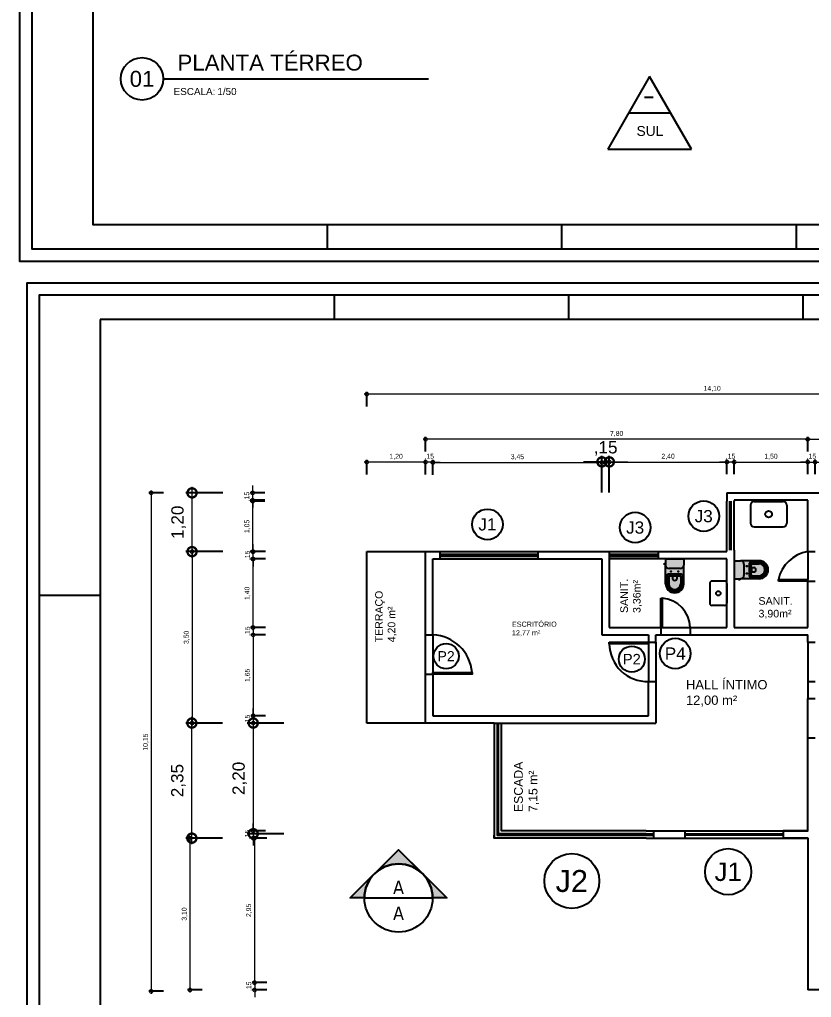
# Model space of a CAD drawing. Header units: metres. Extents: x 0 to 327, y 17 to 88.
# Drawn here: x 126.3 to 142.46, y 29.75 to 49.72 of the extents above; entities that cross this region are included whole.
import ezdxf
from ezdxf.enums import TextEntityAlignment as Align

# ---------------------------------------------------------------- set-up
doc = ezdxf.new("R2010")
doc.units = ezdxf.units.M
doc.header["$LTSCALE"] = 0.5
doc.linetypes.add('DIVIDE', pattern=[31.75, 12.7, -6.35, 0, -6.35, 0, -6.35])
doc.layers.add('0_MRG_AUX', color=7, linetype='Continuous', true_color=0xecbcd1, plot=False)
for name, color, linetype in [('ARQ_ALV CT', 5, 'Continuous'), ('ARQ_MOB 01', 1, 'Continuous'), ('ARQ_PROJ SUP', 1, 'DIVIDE'), ('ARQ_SAN 01', 1, 'Continuous'), ('ARQ_SAN 02', 2, 'Continuous'), ('ARQ_SIMB 01', 1, 'Continuous'), ('ARQ_TXT 01', 1, 'Continuous'), ('ARQ_VISTA 04', 4, 'Continuous'), ('DENTRO ESQUAD', 2, 'Continuous'), ('FORA ESQUAD', 30, 'Continuous'), ('MRG_EXTERNA', 1, 'Continuous'), ('MRG_INTERNA', 2, 'Continuous'), ('PAREDE', 5, 'Continuous'), ('SIMB_02', 2, 'Continuous'), ('SIMB_TXT', 1, 'Continuous')]:
    doc.layers.add(name, color=color, linetype=linetype)
doc.layers.add('ARQ_COTA_AZUL', color=5, linetype='Continuous', lineweight=20, true_color=0x0000ff)
doc.styles.add('Annot_2.0mm', font='arial.ttf', dxfattribs={"height": 2})
doc.styles.add('cota', font='arial.ttf')
doc.styles.add('SIMB', font='arial.ttf')
doc.styles.add('Tahoma', font='tahoma.ttf')
doc.dimstyles.new('Info 01 - annot', dxfattribs={"dimtxt": 2, "dimasz": 3, "dimexe": 1, "dimexo": 1, "dimgap": 1, "dimtad": 1, "dimzin": 4, "dimtxsty": 'cota', "dimblk": 'DOTSMALL', "dimcen": 2, "dimdle": 1, "dimclrd": 256, "dimclre": 256, "dimclrt": 1, "dimazin": 2, "dimtfac": 0.09, "dimtix": 1, "dimtmove": 2, "dimatfit": 2, "dimfxl": 5, "dimfxlon": 1, "dimtolj": 1, "dimtzin": 4, "dimlwd": -1, "dimarcsym": 1})

# ---------------------------------------------------------------- blocks, each defined once
blk = doc.blocks.new('TITULO')
at = {"layer": 'SIMB_02'}
blk.add_line((6, 0), (81, 0), dxfattribs=at)
blk.add_circle((0, 0), 6, dxfattribs=at)
at = {"layer": 'SIMB_TXT', "style": 'SIMB'}
blk.add_text('ESCALA:', height=2, dxfattribs=at).set_placement((8.94, -4.58))
blk.add_attdef('TITULO_DO_DESENHO', text='', height=4.5, dxfattribs=at).set_placement((10.02, 1), align=Align.BOTTOM_LEFT)
blk.add_attdef('NUM', text='', height=4.5, dxfattribs=at).set_placement((0, 0), align=Align.MIDDLE_CENTER)
blk.add_attdef('ESCALA', (21.3, -4.58), '', height=2, dxfattribs=at)
blk = doc.blocks.new('FORMATO_A2mmD')
at = {"layer": '0_MRG_AUX'}
blk.add_lwpolyline([(5, -5), (5, 425), (-599, 425), (-599, -5)], close=True, dxfattribs=at)
at = {"layer": 'MRG_EXTERNA'}
blk.add_lwpolyline([(0, 0), (0, 420), (-594, 420), (-594, 0)], close=True, dxfattribs=at)
at = {"layer": 'MRG_INTERNA'}
for p, q in [((-473, 410), (-473, 420)), ((-377, 410), (-377, 420)), ((-377, 410), (-377, 420)), ((-281, 410), (-281, 420)), ((-569, 297), (-594, 297)), ((-473, 10), (-473, 0)), ((-377, 10), (-377, 0)), ((-377, 10), (-377, 0)), ((-281, 10), (-281, 0))]:
    blk.add_line(p, q, dxfattribs=at)
blk.add_lwpolyline([(-569, 410), (-569, 10), (-10, 10), (-10, 410)], close=True, dxfattribs=at)
blk = doc.blocks.new('_DotSmall')
at = {"color": 0, "linetype": 'ByBlock', "const_width": 0.5}
blk.add_lwpolyline([(-0.0625, 0, 1), (0.0625, 0, 1)], format="xyb", close=True, dxfattribs=at)
blk = doc.blocks.new('*D99')
at = {"layer": 'ARQ_COTA_AZUL', "lineweight": -2, "transparency": 16777216}
for p, q in [((131.689, 35.356), (130.939, 35.356)), ((131.689, 33.096), (130.939, 33.096))]:
    blk.add_line(p, q, dxfattribs=at)
at = {"layer": 'ARQ_COTA_AZUL', "transparency": 16777216}
blk.add_line((131.064, 35.481), (131.064, 32.971), dxfattribs=at)
at = {"layer": 'ARQ_COTA_AZUL', "transparency": 16777216, "xscale": 0.375, "yscale": 0.375, "zscale": 0.375}
for p, rotation in [((131.064, 35.356), 90), ((131.064, 33.096), 270)]:
    blk.add_blockref('_DotSmall', p, dxfattribs=dict(at, rotation=rotation))
at = {"layer": 'ARQ_COTA_AZUL', "color": 1, "transparency": 16777216, "insert": (130.789, 34.226), "char_height": 0.25, "attachment_point": 5, "rotation": 90, "style": 'cota'}
blk.add_mtext('\\A1;2,20', dxfattribs=at)
blk = doc.blocks.new('*D100')
at = {"layer": 'ARQ_COTA_AZUL', "lineweight": -2, "transparency": 16777216}
for p, q in [((130.437, 35.356), (129.687, 35.356)), ((130.437, 33.006), (129.687, 33.006))]:
    blk.add_line(p, q, dxfattribs=at)
at = {"layer": 'ARQ_COTA_AZUL', "transparency": 16777216}
blk.add_line((129.812, 32.881), (129.812, 35.481), dxfattribs=at)
at = {"layer": 'ARQ_COTA_AZUL', "transparency": 16777216, "xscale": 0.375, "yscale": 0.375, "zscale": 0.375}
for p, rotation in [((129.812, 35.356), 90), ((129.812, 33.006), 270)]:
    blk.add_blockref('_DotSmall', p, dxfattribs=dict(at, rotation=rotation))
at = {"layer": 'ARQ_COTA_AZUL', "color": 1, "transparency": 16777216, "insert": (129.537, 34.181), "char_height": 0.25, "attachment_point": 5, "rotation": 90, "style": 'cota'}
blk.add_mtext('\\A1;2,35', dxfattribs=at)
blk = doc.blocks.new('*D101')
at = {"layer": 'ARQ_COTA_AZUL', "transparency": 16777216}
blk.add_line((129.816, 38.731), (129.816, 40.181), dxfattribs=at)
at = {"layer": 'ARQ_COTA_AZUL', "lineweight": -2, "transparency": 16777216}
for p, q in [((130.441, 40.056), (129.691, 40.056)), ((130.441, 38.856), (129.691, 38.856))]:
    blk.add_line(p, q, dxfattribs=at)
at = {"layer": 'ARQ_COTA_AZUL', "transparency": 16777216, "xscale": 0.375, "yscale": 0.375, "zscale": 0.375}
for p, rotation in [((129.816, 40.056), 90), ((129.816, 38.856), 270)]:
    blk.add_blockref('_DotSmall', p, dxfattribs=dict(at, rotation=rotation))
at = {"layer": 'ARQ_COTA_AZUL', "color": 1, "transparency": 16777216, "insert": (129.541, 39.456), "char_height": 0.25, "attachment_point": 5, "rotation": 90, "style": 'cota'}
blk.add_mtext('\\A1;1,20', dxfattribs=at)
blk = doc.blocks.new('*D102')
at = {"layer": 'ARQ_COTA_AZUL', "lineweight": -2, "transparency": 16777216}
for p, q in [((138.181, 40.064), (138.181, 40.814)), ((138.331, 40.064), (138.331, 40.814))]:
    blk.add_line(p, q, dxfattribs=at)
at = {"layer": 'ARQ_COTA_AZUL', "transparency": 16777216}
for p, q in [((138.181, 40.689), (137.806, 40.689)), ((138.331, 40.689), (138.181, 40.689)), ((138.331, 40.689), (138.706, 40.689))]:
    blk.add_line(p, q, dxfattribs=at)
at = {"layer": 'ARQ_COTA_AZUL', "transparency": 16777216, "xscale": 0.375, "yscale": 0.375, "zscale": 0.375}
blk.add_blockref('_DotSmall', (138.181, 40.689), dxfattribs=at)
at = {"layer": 'ARQ_COTA_AZUL', "transparency": 16777216, "xscale": 0.375, "yscale": 0.375, "zscale": 0.375, "rotation": 180}
blk.add_blockref('_DotSmall', (138.331, 40.689), dxfattribs=at)
at = {"layer": 'ARQ_COTA_AZUL', "color": 1, "transparency": 16777216, "insert": (138.256, 40.964), "char_height": 0.25, "attachment_point": 5, "style": 'cota'}
blk.add_mtext('\\A1;,15', dxfattribs=at)
blk = doc.blocks.new('COD_ESQ')
at = {"layer": 'SIMB_02'}
blk.add_circle((0, 0), 2.5, dxfattribs=at)
at = {"layer": 'SIMB_TXT', "style": 'SIMB'}
blk.add_attdef('CDESQ', text='', height=2, dxfattribs=at).set_placement((0, 0), align=Align.MIDDLE_CENTER)
blk = doc.blocks.new('*D103')
at = {"layer": 'ARQ_COTA_AZUL', "lineweight": -2, "transparency": 16777216}
for p, q in [((133.381, 27.709), (133.381, 26.959)), ((147.481, 27.709), (147.481, 26.959))]:
    blk.add_line(p, q, dxfattribs=at)
at = {"layer": 'ARQ_COTA_AZUL', "transparency": 16777216}
blk.add_line((133.256, 27.084), (147.606, 27.084), dxfattribs=at)
at = {"layer": 'ARQ_COTA_AZUL', "transparency": 16777216, "xscale": 0.375, "yscale": 0.375, "zscale": 0.375, "rotation": 180}
blk.add_blockref('_DotSmall', (133.381, 27.084), dxfattribs=at)
at = {"layer": 'ARQ_COTA_AZUL', "transparency": 16777216, "xscale": 0.375, "yscale": 0.375, "zscale": 0.375}
blk.add_blockref('_DotSmall', (147.481, 27.084), dxfattribs=at)
at = {"layer": 'ARQ_COTA_AZUL', "color": 1, "transparency": 16777216, "insert": (140.431, 27.359), "char_height": 0.25, "attachment_point": 5, "style": 'cota'}
blk.add_mtext('\\A1;14,10', dxfattribs=at)
blk = doc.blocks.new('*U30')
h = blk.add_hatch(color=256)
edge = h.paths.add_edge_path()
edge.add_line((-6.35, 0), (-8.98, 0))
edge.add_line((-8.98, 0), (0, 8.98))
edge.add_line((0, 8.98), (8.98, 0))
edge.add_line((8.98, 0), (6.35, 0))
edge.add_arc((0, 0), 6.35, 0, 180)
blk.add_line((-6.35, 0), (6.35, 0))
for points in [[(-6.35, 0), (-8.98, 0), (0, 8.98), (8.98, 0), (6.35, 0, 1)], [(4.49, 4.49, 0.414214), (-4.49, 4.49), (0, 8.98), (4.49, 4.49)]]:
    blk.add_lwpolyline(points, format="xyb", close=True)
blk.add_circle((0, 0), 6.35)
at = {"style": 'Tahoma', "flags": 8}
blk.add_attdef('NÚMEROVISTA', text='', height=2.5, dxfattribs=at).set_placement((0, 0), align=Align.BOTTOM_CENTER)
blk.add_attdef('NÚMERODEFOLHAS', text='', height=2.5, dxfattribs=at).set_placement((0, -1.59), align=Align.TOP_CENTER)
blk = doc.blocks.new('VASO_BELL')
at = {"true_color": 0xffffff}
h = blk.add_hatch(color=7, dxfattribs=at)
h.dxf.hatch_style = 1
edge = h.paths.add_edge_path()
edge.add_line((0, 0), (0.37, 0))
edge.add_line((0.37, 0), (0.37, -0.126))
edge.add_line((0.37, -0.126), (0.37, -0.505))
edge.add_arc((0.185, -0.505), 0.185, 180, 360, ccw=False)
edge.add_line((0, -0.505), (0, -0.126))
edge.add_line((0, -0.126), (0, 0))
h = blk.add_hatch(color=7, dxfattribs=at)
h.dxf.hatch_style = 1
h.paths.add_polyline_path([(-0.007, -0.086), (-0.022, -0.086), (-0.022, -0.121), (-0.007, -0.121)])
h = blk.add_hatch(color=7, dxfattribs=at)
h.dxf.hatch_style = 1
h.paths.add_polyline_path([(0, -0.089), (-0.007, -0.089), (-0.007, -0.117), (0, -0.117)])
at = {"layer": 'ARQ_SAN 01'}
for p, q in [((0.056, -0.361), (0.056, -0.505)), ((0.062, -0.361), (0.062, -0.505)), ((0.082, -0.336), (0.288, -0.336)), ((0.082, -0.342), (0.288, -0.342)), ((0.141, -0.353), (0.141, -0.406)), ((0.229, -0.353), (0.229, -0.406)), ((0.308, -0.361), (0.308, -0.505)), ((0.314, -0.361), (0.314, -0.505))]:
    blk.add_line(p, q, dxfattribs=at)
for centre in [(0.11, -0.255), (0.26, -0.255)]:
    blk.add_circle(centre, 0.0075, dxfattribs=at)
for centre, radius, start, end in [((0.082, -0.361), 0.025, 90, 180), ((0.082, -0.361), 0.019, 90, 180), ((0.191, -0.592), 0.244, 91.4264, 101.8331), ((0.179, -0.592), 0.244, 78.1669, 88.5736), ((0.288, -0.361), 0.025, 0, 90), ((0.288, -0.361), 0.019, 0, 90), ((0.185, -0.505), 0.129, 179.7773, 0.2227), ((0.185, -0.499), 0.123, 182.6006, 357.3994), ((0.168, -0.406), 0.027, 180, 229.1678), ((0.185, -0.386), 0.053, 229.1678, 310.8322), ((0.202, -0.406), 0.027, 310.8322, 0)]:
    blk.add_arc(centre, radius, start, end, dxfattribs=at)
at = {"layer": 'ARQ_SAN 02'}
for p, q in [((0, 0), (0, -0.126)), ((0, 0), (0.37, 0)), ((0.37, 0), (0.37, -0.126)), ((-0.022, -0.086), (-0.007, -0.086)), ((-0.022, -0.121), (-0.022, -0.086)), ((-0.022, -0.121), (-0.007, -0.121)), ((-0.007, -0.121), (-0.007, -0.086)), ((0, -0.089), (-0.007, -0.089)), ((0, -0.117), (-0.007, -0.117)), ((0, -0.505), (0, -0.126)), ((0.301, -0.195), (0.069, -0.195)), ((0.37, -0.505), (0.37, -0.126)), ((0.026, -0.331), (0.026, -0.505)), ((0.051, -0.306), (0.319, -0.306)), ((0.344, -0.331), (0.344, -0.505))]:
    blk.add_line(p, q, dxfattribs=at)
for centre, radius, start, end in [((0.069, -0.126), 0.069, 180, 270), ((0.301, -0.126), 0.069, 270, 0), ((0.051, -0.331), 0.025, 90, 180), ((0.319, -0.331), 0.025, 0, 90), ((0.185, -0.505), 0.185, 180, 0), ((0.185, -0.505), 0.159, 180, 0)]:
    blk.add_arc(centre, radius, start, end, dxfattribs=at)
blk = doc.blocks.new('PIA')
at = {"layer": 'ARQ_MOB 01'}
for p, q in [((-0.35, 0.2), (-0.35, -0.2)), ((-0.05, 0.25), (-0.3, 0.25)), ((0, 0.2), (0, -0.2)), ((-0.05, -0.25), (-0.3, -0.25))]:
    blk.add_line(p, q, dxfattribs=at)
blk.add_circle((-0.175, 0), 0.0461, dxfattribs=at)
for centre, start, end in [((-0.3, 0.2), 90, 180), ((-0.05, 0.2), 0, 90), ((-0.3, -0.2), 180, 270), ((-0.05, -0.2), 270, 0)]:
    blk.add_arc(centre, 0.05, start, end, dxfattribs=at)
blk = doc.blocks.new('*D142')
at = {"layer": 'ARQ_COTA_AZUL', "transparency": 16777216}
for p, q in [((131.094, 30.056), (131.094, 30.206)), ((131.094, 30.056), (131.094, 29.906)), ((131.094, 29.906), (131.094, 29.756))]:
    blk.add_line(p, q, dxfattribs=at)
at = {"layer": 'ARQ_COTA_AZUL', "lineweight": -2, "transparency": 16777216}
for p, q in [((131.344, 30.056), (131.044, 30.056)), ((131.344, 29.906), (131.044, 29.906))]:
    blk.add_line(p, q, dxfattribs=at)
at = {"layer": 'ARQ_COTA_AZUL', "transparency": 16777216, "xscale": 0.15, "yscale": 0.15, "zscale": 0.15}
for p, rotation in [((131.094, 30.056), 270), ((131.094, 29.906), 90)]:
    blk.add_blockref('_DotSmall', p, dxfattribs=dict(at, rotation=rotation))
at = {"layer": 'ARQ_COTA_AZUL', "color": 1, "transparency": 16777216, "insert": (130.984, 29.981), "char_height": 0.1, "attachment_point": 5, "rotation": 90, "style": 'cota'}
blk.add_mtext('\\A1;,15', dxfattribs=at)
blk = doc.blocks.new('*D147')
at = {"layer": 'ARQ_COTA_AZUL', "lineweight": -2, "transparency": 16777216}
for p, q in [((131.34, 33.006), (131.04, 33.006)), ((131.34, 30.055), (131.04, 30.055))]:
    blk.add_line(p, q, dxfattribs=at)
at = {"layer": 'ARQ_COTA_AZUL', "transparency": 16777216}
blk.add_line((131.09, 33.056), (131.09, 30.005), dxfattribs=at)
at = {"layer": 'ARQ_COTA_AZUL', "transparency": 16777216, "xscale": 0.15, "yscale": 0.15, "zscale": 0.15}
for p, rotation in [((131.09, 33.006), 90), ((131.09, 30.055), 270)]:
    blk.add_blockref('_DotSmall', p, dxfattribs=dict(at, rotation=rotation))
at = {"layer": 'ARQ_COTA_AZUL', "color": 1, "transparency": 16777216, "insert": (130.98, 31.531), "char_height": 0.1, "attachment_point": 5, "rotation": 90, "style": 'cota'}
blk.add_mtext('\\A1;2,95', dxfattribs=at)
blk = doc.blocks.new('*D148')
at = {"layer": 'ARQ_COTA_AZUL', "lineweight": -2, "transparency": 16777216}
for p, q in [((131.314, 33.156), (131.014, 33.156)), ((131.314, 33.006), (131.014, 33.006))]:
    blk.add_line(p, q, dxfattribs=at)
at = {"layer": 'ARQ_COTA_AZUL', "transparency": 16777216}
for p, q in [((131.064, 33.156), (131.064, 33.306)), ((131.064, 33.156), (131.064, 33.006)), ((131.064, 33.006), (131.064, 32.856))]:
    blk.add_line(p, q, dxfattribs=at)
at = {"layer": 'ARQ_COTA_AZUL', "transparency": 16777216, "xscale": 0.15, "yscale": 0.15, "zscale": 0.15}
for p, rotation in [((131.064, 33.156), 270), ((131.064, 33.006), 90)]:
    blk.add_blockref('_DotSmall', p, dxfattribs=dict(at, rotation=rotation))
at = {"layer": 'ARQ_COTA_AZUL', "color": 1, "transparency": 16777216, "insert": (130.954, 33.081), "char_height": 0.1, "attachment_point": 5, "rotation": 90, "style": 'cota'}
blk.add_mtext('\\A1;,15', dxfattribs=at)
blk = doc.blocks.new('*D149')
at = {"layer": 'ARQ_COTA_AZUL', "transparency": 16777216}
for p, q in [((131.064, 35.506), (131.064, 35.656)), ((131.064, 35.506), (131.064, 35.356)), ((131.064, 35.356), (131.064, 35.206))]:
    blk.add_line(p, q, dxfattribs=at)
at = {"layer": 'ARQ_COTA_AZUL', "lineweight": -2, "transparency": 16777216}
for p, q in [((131.314, 35.506), (131.014, 35.506)), ((131.314, 35.356), (131.014, 35.356))]:
    blk.add_line(p, q, dxfattribs=at)
at = {"layer": 'ARQ_COTA_AZUL', "transparency": 16777216, "xscale": 0.15, "yscale": 0.15, "zscale": 0.15}
for p, rotation in [((131.064, 35.506), 270), ((131.064, 35.356), 90)]:
    blk.add_blockref('_DotSmall', p, dxfattribs=dict(at, rotation=rotation))
at = {"layer": 'ARQ_COTA_AZUL', "color": 1, "transparency": 16777216, "insert": (130.954, 35.431), "char_height": 0.1, "attachment_point": 5, "rotation": 90, "style": 'cota'}
blk.add_mtext('\\A1;,15', dxfattribs=at)
blk = doc.blocks.new('*D150')
at = {"layer": 'ARQ_COTA_AZUL', "lineweight": -2, "transparency": 16777216}
for p, q in [((131.313, 37.156), (131.013, 37.156)), ((131.313, 35.506), (131.013, 35.506))]:
    blk.add_line(p, q, dxfattribs=at)
at = {"layer": 'ARQ_COTA_AZUL', "transparency": 16777216}
blk.add_line((131.063, 37.206), (131.063, 35.456), dxfattribs=at)
at = {"layer": 'ARQ_COTA_AZUL', "transparency": 16777216, "xscale": 0.15, "yscale": 0.15, "zscale": 0.15}
for p, rotation in [((131.063, 37.156), 90), ((131.063, 35.506), 270)]:
    blk.add_blockref('_DotSmall', p, dxfattribs=dict(at, rotation=rotation))
at = {"layer": 'ARQ_COTA_AZUL', "color": 1, "transparency": 16777216, "insert": (130.953, 36.331), "char_height": 0.1, "attachment_point": 5, "rotation": 90, "style": 'cota'}
blk.add_mtext('\\A1;1,65', dxfattribs=at)
blk = doc.blocks.new('*D151')
at = {"layer": 'ARQ_COTA_AZUL', "transparency": 16777216}
for p, q in [((131.063, 37.306), (131.063, 37.456)), ((131.063, 37.306), (131.063, 37.156)), ((131.063, 37.156), (131.063, 37.006))]:
    blk.add_line(p, q, dxfattribs=at)
at = {"layer": 'ARQ_COTA_AZUL', "lineweight": -2, "transparency": 16777216}
for p, q in [((131.313, 37.306), (131.013, 37.306)), ((131.313, 37.156), (131.013, 37.156))]:
    blk.add_line(p, q, dxfattribs=at)
at = {"layer": 'ARQ_COTA_AZUL', "transparency": 16777216, "xscale": 0.15, "yscale": 0.15, "zscale": 0.15}
for p, rotation in [((131.063, 37.306), 270), ((131.063, 37.156), 90)]:
    blk.add_blockref('_DotSmall', p, dxfattribs=dict(at, rotation=rotation))
at = {"layer": 'ARQ_COTA_AZUL', "color": 1, "transparency": 16777216, "insert": (130.953, 37.231), "char_height": 0.1, "attachment_point": 5, "rotation": 90, "style": 'cota'}
blk.add_mtext('\\A1;,15', dxfattribs=at)
blk = doc.blocks.new('*D152')
at = {"layer": 'ARQ_COTA_AZUL', "transparency": 16777216}
blk.add_line((131.056, 38.756), (131.056, 37.256), dxfattribs=at)
at = {"layer": 'ARQ_COTA_AZUL', "lineweight": -2, "transparency": 16777216}
for p, q in [((131.306, 38.706), (131.006, 38.706)), ((131.306, 37.306), (131.006, 37.306))]:
    blk.add_line(p, q, dxfattribs=at)
at = {"layer": 'ARQ_COTA_AZUL', "transparency": 16777216, "xscale": 0.15, "yscale": 0.15, "zscale": 0.15}
for p, rotation in [((131.056, 38.706), 90), ((131.056, 37.306), 270)]:
    blk.add_blockref('_DotSmall', p, dxfattribs=dict(at, rotation=rotation))
at = {"layer": 'ARQ_COTA_AZUL', "color": 1, "transparency": 16777216, "insert": (130.946, 38.006), "char_height": 0.1, "attachment_point": 5, "rotation": 90, "style": 'cota'}
blk.add_mtext('\\A1;1,40', dxfattribs=at)
blk = doc.blocks.new('*D153')
at = {"layer": 'ARQ_COTA_AZUL', "transparency": 16777216}
for p, q in [((131.065, 38.856), (131.065, 39.006)), ((131.065, 38.706), (131.065, 38.856)), ((131.065, 38.706), (131.065, 38.556))]:
    blk.add_line(p, q, dxfattribs=at)
at = {"layer": 'ARQ_COTA_AZUL', "lineweight": -2, "transparency": 16777216}
for p, q in [((131.315, 38.856), (131.015, 38.856)), ((131.315, 38.706), (131.015, 38.706))]:
    blk.add_line(p, q, dxfattribs=at)
at = {"layer": 'ARQ_COTA_AZUL', "transparency": 16777216, "xscale": 0.15, "yscale": 0.15, "zscale": 0.15}
for p, rotation in [((131.065, 38.856), 270), ((131.065, 38.706), 90)]:
    blk.add_blockref('_DotSmall', p, dxfattribs=dict(at, rotation=rotation))
at = {"layer": 'ARQ_COTA_AZUL', "color": 1, "transparency": 16777216, "insert": (130.955, 38.781), "char_height": 0.1, "attachment_point": 5, "rotation": 90, "style": 'cota'}
blk.add_mtext('\\A1;,15', dxfattribs=at)
blk = doc.blocks.new('*D154')
at = {"layer": 'ARQ_COTA_AZUL', "transparency": 16777216}
blk.add_line((131.054, 38.806), (131.054, 39.936), dxfattribs=at)
at = {"layer": 'ARQ_COTA_AZUL', "lineweight": -2, "transparency": 16777216}
for p, q in [((131.304, 39.886), (131.004, 39.886)), ((131.304, 38.856), (131.004, 38.856))]:
    blk.add_line(p, q, dxfattribs=at)
at = {"layer": 'ARQ_COTA_AZUL', "transparency": 16777216, "xscale": 0.15, "yscale": 0.15, "zscale": 0.15}
for p, rotation in [((131.054, 39.886), 90), ((131.054, 38.856), 270)]:
    blk.add_blockref('_DotSmall', p, dxfattribs=dict(at, rotation=rotation))
at = {"layer": 'ARQ_COTA_AZUL', "color": 1, "transparency": 16777216, "insert": (130.944, 39.371), "char_height": 0.1, "attachment_point": 5, "rotation": 90, "style": 'cota'}
blk.add_mtext('\\A1;1,05', dxfattribs=at)
blk = doc.blocks.new('*D155')
at = {"layer": 'ARQ_COTA_AZUL', "transparency": 16777216}
for p, q in [((131.053, 40.056), (131.053, 40.206)), ((131.053, 39.906), (131.053, 40.056)), ((131.053, 39.906), (131.053, 39.756))]:
    blk.add_line(p, q, dxfattribs=at)
at = {"layer": 'ARQ_COTA_AZUL', "lineweight": -2, "transparency": 16777216}
for p, q in [((131.303, 40.056), (131.003, 40.056)), ((131.303, 39.906), (131.003, 39.906))]:
    blk.add_line(p, q, dxfattribs=at)
at = {"layer": 'ARQ_COTA_AZUL', "transparency": 16777216, "xscale": 0.15, "yscale": 0.15, "zscale": 0.15}
for p, rotation in [((131.053, 40.056), 270), ((131.053, 39.906), 90)]:
    blk.add_blockref('_DotSmall', p, dxfattribs=dict(at, rotation=rotation))
at = {"layer": 'ARQ_COTA_AZUL', "color": 1, "transparency": 16777216, "insert": (130.943, 39.981), "char_height": 0.1, "attachment_point": 5, "rotation": 90, "style": 'cota'}
blk.add_mtext('\\A1;,15', dxfattribs=at)
blk = doc.blocks.new('*D156')
at = {"layer": 'ARQ_COTA_AZUL', "lineweight": -2, "transparency": 16777216}
for p, q in [((130.067, 38.856), (129.767, 38.856)), ((130.067, 35.356), (129.767, 35.356))]:
    blk.add_line(p, q, dxfattribs=at)
at = {"layer": 'ARQ_COTA_AZUL', "transparency": 16777216}
blk.add_line((129.817, 38.906), (129.817, 35.306), dxfattribs=at)
at = {"layer": 'ARQ_COTA_AZUL', "transparency": 16777216, "xscale": 0.15, "yscale": 0.15, "zscale": 0.15}
for p, rotation in [((129.817, 38.856), 90), ((129.817, 35.356), 270)]:
    blk.add_blockref('_DotSmall', p, dxfattribs=dict(at, rotation=rotation))
at = {"layer": 'ARQ_COTA_AZUL', "color": 1, "transparency": 16777216, "insert": (129.707, 37.106), "char_height": 0.1, "attachment_point": 5, "rotation": 90, "style": 'cota'}
blk.add_mtext('\\A1;3,50', dxfattribs=at)
blk = doc.blocks.new('*D157')
at = {"layer": 'ARQ_COTA_AZUL', "lineweight": -2, "transparency": 16777216}
for p, q in [((130.024, 33.006), (129.724, 33.006)), ((130.024, 29.906), (129.724, 29.906))]:
    blk.add_line(p, q, dxfattribs=at)
at = {"layer": 'ARQ_COTA_AZUL', "transparency": 16777216}
blk.add_line((129.774, 29.856), (129.774, 33.056), dxfattribs=at)
at = {"layer": 'ARQ_COTA_AZUL', "transparency": 16777216, "xscale": 0.15, "yscale": 0.15, "zscale": 0.15}
for p, rotation in [((129.774, 33.006), 90), ((129.774, 29.906), 270)]:
    blk.add_blockref('_DotSmall', p, dxfattribs=dict(at, rotation=rotation))
at = {"layer": 'ARQ_COTA_AZUL', "color": 1, "transparency": 16777216, "insert": (129.664, 31.456), "char_height": 0.1, "attachment_point": 5, "rotation": 90, "style": 'cota'}
blk.add_mtext('\\A1;3,10', dxfattribs=at)
blk = doc.blocks.new('*D158')
at = {"layer": 'ARQ_COTA_AZUL', "lineweight": -2, "transparency": 16777216}
for p, q in [((129.232, 40.056), (128.932, 40.056)), ((129.232, 29.878), (128.932, 29.878))]:
    blk.add_line(p, q, dxfattribs=at)
at = {"layer": 'ARQ_COTA_AZUL', "transparency": 16777216}
blk.add_line((128.982, 40.106), (128.982, 29.828), dxfattribs=at)
at = {"layer": 'ARQ_COTA_AZUL', "transparency": 16777216, "xscale": 0.15, "yscale": 0.15, "zscale": 0.15}
for p, rotation in [((128.982, 40.056), 90), ((128.982, 29.878), 270)]:
    blk.add_blockref('_DotSmall', p, dxfattribs=dict(at, rotation=rotation))
at = {"layer": 'ARQ_COTA_AZUL', "color": 1, "transparency": 16777216, "insert": (128.872, 34.967), "char_height": 0.1, "attachment_point": 5, "rotation": 90, "style": 'cota'}
blk.add_mtext('\\A1;10,15', dxfattribs=at)
blk = doc.blocks.new('*D159')
at = {"layer": 'ARQ_COTA_AZUL', "transparency": 16777216}
blk.add_line((134.631, 40.684), (133.331, 40.684), dxfattribs=at)
at = {"layer": 'ARQ_COTA_AZUL', "lineweight": -2, "transparency": 16777216}
for p, q in [((133.381, 40.434), (133.381, 40.734)), ((134.581, 40.434), (134.581, 40.734))]:
    blk.add_line(p, q, dxfattribs=at)
at = {"layer": 'ARQ_COTA_AZUL', "transparency": 16777216, "xscale": 0.15, "yscale": 0.15, "zscale": 0.15, "rotation": 180}
blk.add_blockref('_DotSmall', (133.381, 40.684), dxfattribs=at)
at = {"layer": 'ARQ_COTA_AZUL', "transparency": 16777216, "xscale": 0.15, "yscale": 0.15, "zscale": 0.15}
blk.add_blockref('_DotSmall', (134.581, 40.684), dxfattribs=at)
at = {"layer": 'ARQ_COTA_AZUL', "color": 1, "transparency": 16777216, "insert": (133.981, 40.794), "char_height": 0.1, "attachment_point": 5, "style": 'cota'}
blk.add_mtext('\\A1;1,20', dxfattribs=at)
blk = doc.blocks.new('*D160')
at = {"layer": 'ARQ_COTA_AZUL', "transparency": 16777216}
for p, q in [((134.581, 40.684), (134.431, 40.684)), ((134.731, 40.684), (134.581, 40.684)), ((134.731, 40.684), (134.881, 40.684))]:
    blk.add_line(p, q, dxfattribs=at)
at = {"layer": 'ARQ_COTA_AZUL', "lineweight": -2, "transparency": 16777216}
for p, q in [((134.581, 40.434), (134.581, 40.734)), ((134.731, 40.434), (134.731, 40.734))]:
    blk.add_line(p, q, dxfattribs=at)
at = {"layer": 'ARQ_COTA_AZUL', "transparency": 16777216, "xscale": 0.15, "yscale": 0.15, "zscale": 0.15}
blk.add_blockref('_DotSmall', (134.581, 40.684), dxfattribs=at)
at = {"layer": 'ARQ_COTA_AZUL', "transparency": 16777216, "xscale": 0.15, "yscale": 0.15, "zscale": 0.15, "rotation": 180}
blk.add_blockref('_DotSmall', (134.731, 40.684), dxfattribs=at)
at = {"layer": 'ARQ_COTA_AZUL', "color": 1, "transparency": 16777216, "insert": (134.656, 40.794), "char_height": 0.1, "attachment_point": 5, "style": 'cota'}
blk.add_mtext('\\A1;,15', dxfattribs=at)
blk = doc.blocks.new('*D161')
at = {"layer": 'ARQ_COTA_AZUL', "transparency": 16777216}
blk.add_line((134.681, 40.675), (138.231, 40.675), dxfattribs=at)
at = {"layer": 'ARQ_COTA_AZUL', "lineweight": -2, "transparency": 16777216}
for p, q in [((134.731, 40.425), (134.731, 40.725)), ((138.181, 40.425), (138.181, 40.725))]:
    blk.add_line(p, q, dxfattribs=at)
at = {"layer": 'ARQ_COTA_AZUL', "transparency": 16777216, "xscale": 0.15, "yscale": 0.15, "zscale": 0.15, "rotation": 180}
blk.add_blockref('_DotSmall', (134.731, 40.675), dxfattribs=at)
at = {"layer": 'ARQ_COTA_AZUL', "transparency": 16777216, "xscale": 0.15, "yscale": 0.15, "zscale": 0.15}
blk.add_blockref('_DotSmall', (138.181, 40.675), dxfattribs=at)
at = {"layer": 'ARQ_COTA_AZUL', "color": 1, "transparency": 16777216, "insert": (136.456, 40.785), "char_height": 0.1, "attachment_point": 5, "style": 'cota'}
blk.add_mtext('\\A1;3,45', dxfattribs=at)
blk = doc.blocks.new('*D162')
at = {"layer": 'ARQ_COTA_AZUL', "lineweight": -2, "transparency": 16777216}
for p, q in [((138.331, 40.436), (138.331, 40.736)), ((140.731, 40.436), (140.731, 40.736))]:
    blk.add_line(p, q, dxfattribs=at)
at = {"layer": 'ARQ_COTA_AZUL', "transparency": 16777216}
blk.add_line((138.281, 40.686), (140.781, 40.686), dxfattribs=at)
at = {"layer": 'ARQ_COTA_AZUL', "transparency": 16777216, "xscale": 0.15, "yscale": 0.15, "zscale": 0.15, "rotation": 180}
blk.add_blockref('_DotSmall', (138.331, 40.686), dxfattribs=at)
at = {"layer": 'ARQ_COTA_AZUL', "transparency": 16777216, "xscale": 0.15, "yscale": 0.15, "zscale": 0.15}
blk.add_blockref('_DotSmall', (140.731, 40.686), dxfattribs=at)
at = {"layer": 'ARQ_COTA_AZUL', "color": 1, "transparency": 16777216, "insert": (139.531, 40.796), "char_height": 0.1, "attachment_point": 5, "style": 'cota'}
blk.add_mtext('\\A1;2,40', dxfattribs=at)
blk = doc.blocks.new('*D163')
at = {"layer": 'ARQ_COTA_AZUL', "lineweight": -2, "transparency": 16777216}
for p, q in [((140.731, 40.436), (140.731, 40.736)), ((140.881, 40.436), (140.881, 40.736))]:
    blk.add_line(p, q, dxfattribs=at)
at = {"layer": 'ARQ_COTA_AZUL', "transparency": 16777216}
for p, q in [((140.731, 40.686), (140.581, 40.686)), ((140.881, 40.686), (140.731, 40.686)), ((140.881, 40.686), (141.031, 40.686))]:
    blk.add_line(p, q, dxfattribs=at)
at = {"layer": 'ARQ_COTA_AZUL', "transparency": 16777216, "xscale": 0.15, "yscale": 0.15, "zscale": 0.15}
blk.add_blockref('_DotSmall', (140.731, 40.686), dxfattribs=at)
at = {"layer": 'ARQ_COTA_AZUL', "transparency": 16777216, "xscale": 0.15, "yscale": 0.15, "zscale": 0.15, "rotation": 180}
blk.add_blockref('_DotSmall', (140.881, 40.686), dxfattribs=at)
at = {"layer": 'ARQ_COTA_AZUL', "color": 1, "transparency": 16777216, "insert": (140.806, 40.796), "char_height": 0.1, "attachment_point": 5, "style": 'cota'}
blk.add_mtext('\\A1;,15', dxfattribs=at)
blk = doc.blocks.new('*D164')
at = {"layer": 'ARQ_COTA_AZUL', "lineweight": -2, "transparency": 16777216}
for p, q in [((140.881, 40.435), (140.881, 40.735)), ((142.381, 40.435), (142.381, 40.735))]:
    blk.add_line(p, q, dxfattribs=at)
at = {"layer": 'ARQ_COTA_AZUL', "transparency": 16777216}
blk.add_line((140.831, 40.685), (142.431, 40.685), dxfattribs=at)
at = {"layer": 'ARQ_COTA_AZUL', "transparency": 16777216, "xscale": 0.15, "yscale": 0.15, "zscale": 0.15, "rotation": 180}
blk.add_blockref('_DotSmall', (140.881, 40.685), dxfattribs=at)
at = {"layer": 'ARQ_COTA_AZUL', "transparency": 16777216, "xscale": 0.15, "yscale": 0.15, "zscale": 0.15}
blk.add_blockref('_DotSmall', (142.381, 40.685), dxfattribs=at)
at = {"layer": 'ARQ_COTA_AZUL', "color": 1, "transparency": 16777216, "insert": (141.631, 40.795), "char_height": 0.1, "attachment_point": 5, "style": 'cota'}
blk.add_mtext('\\A1;1,50', dxfattribs=at)
blk = doc.blocks.new('*D165')
at = {"layer": 'ARQ_COTA_AZUL', "lineweight": -2, "transparency": 16777216}
for p, q in [((142.381, 40.435), (142.381, 40.735)), ((142.531, 40.435), (142.531, 40.735))]:
    blk.add_line(p, q, dxfattribs=at)
at = {"layer": 'ARQ_COTA_AZUL', "transparency": 16777216}
for p, q in [((142.381, 40.685), (142.231, 40.685)), ((142.381, 40.685), (142.531, 40.685)), ((142.531, 40.685), (142.681, 40.685))]:
    blk.add_line(p, q, dxfattribs=at)
at = {"layer": 'ARQ_COTA_AZUL', "transparency": 16777216, "xscale": 0.15, "yscale": 0.15, "zscale": 0.15}
blk.add_blockref('_DotSmall', (142.381, 40.685), dxfattribs=at)
at = {"layer": 'ARQ_COTA_AZUL', "transparency": 16777216, "xscale": 0.15, "yscale": 0.15, "zscale": 0.15, "rotation": 180}
blk.add_blockref('_DotSmall', (142.531, 40.685), dxfattribs=at)
at = {"layer": 'ARQ_COTA_AZUL', "color": 1, "transparency": 16777216, "insert": (142.456, 40.795), "char_height": 0.1, "attachment_point": 5, "style": 'cota'}
blk.add_mtext('\\A1;,15', dxfattribs=at)
blk = doc.blocks.new('*D171')
at = {"layer": 'ARQ_COTA_AZUL', "transparency": 16777216}
blk.add_line((142.331, 41.152), (146.231, 41.152), dxfattribs=at)
at = {"layer": 'ARQ_COTA_AZUL', "lineweight": -2, "transparency": 16777216}
for p, q in [((142.381, 40.902), (142.381, 41.202)), ((146.181, 40.902), (146.181, 41.202))]:
    blk.add_line(p, q, dxfattribs=at)
at = {"layer": 'ARQ_COTA_AZUL', "transparency": 16777216, "xscale": 0.15, "yscale": 0.15, "zscale": 0.15, "rotation": 180}
blk.add_blockref('_DotSmall', (142.381, 41.152), dxfattribs=at)
at = {"layer": 'ARQ_COTA_AZUL', "transparency": 16777216, "xscale": 0.15, "yscale": 0.15, "zscale": 0.15}
blk.add_blockref('_DotSmall', (146.181, 41.152), dxfattribs=at)
at = {"layer": 'ARQ_COTA_AZUL', "color": 1, "transparency": 16777216, "insert": (144.281, 41.262), "char_height": 0.1, "attachment_point": 5, "style": 'cota'}
blk.add_mtext('\\A1;3,80', dxfattribs=at)
blk = doc.blocks.new('*D172')
at = {"layer": 'ARQ_COTA_AZUL', "transparency": 16777216}
blk.add_line((142.431, 41.15), (134.531, 41.15), dxfattribs=at)
at = {"layer": 'ARQ_COTA_AZUL', "lineweight": -2, "transparency": 16777216}
for p, q in [((134.581, 40.9), (134.581, 41.2)), ((142.381, 40.9), (142.381, 41.2))]:
    blk.add_line(p, q, dxfattribs=at)
at = {"layer": 'ARQ_COTA_AZUL', "transparency": 16777216, "xscale": 0.15, "yscale": 0.15, "zscale": 0.15, "rotation": 180}
blk.add_blockref('_DotSmall', (134.581, 41.15), dxfattribs=at)
at = {"layer": 'ARQ_COTA_AZUL', "transparency": 16777216, "xscale": 0.15, "yscale": 0.15, "zscale": 0.15}
blk.add_blockref('_DotSmall', (142.381, 41.15), dxfattribs=at)
at = {"layer": 'ARQ_COTA_AZUL', "color": 1, "transparency": 16777216, "insert": (138.481, 41.26), "char_height": 0.1, "attachment_point": 5, "style": 'cota'}
blk.add_mtext('\\A1;7,80', dxfattribs=at)
blk = doc.blocks.new('*D173')
at = {"layer": 'ARQ_COTA_AZUL', "transparency": 16777216}
blk.add_line((147.531, 42.072), (133.331, 42.072), dxfattribs=at)
at = {"layer": 'ARQ_COTA_AZUL', "lineweight": -2, "transparency": 16777216}
for p, q in [((133.381, 41.822), (133.381, 42.122)), ((147.481, 41.822), (147.481, 42.122))]:
    blk.add_line(p, q, dxfattribs=at)
at = {"layer": 'ARQ_COTA_AZUL', "transparency": 16777216, "xscale": 0.15, "yscale": 0.15, "zscale": 0.15, "rotation": 180}
blk.add_blockref('_DotSmall', (133.381, 42.072), dxfattribs=at)
at = {"layer": 'ARQ_COTA_AZUL', "transparency": 16777216, "xscale": 0.15, "yscale": 0.15, "zscale": 0.15}
blk.add_blockref('_DotSmall', (147.481, 42.072), dxfattribs=at)
at = {"layer": 'ARQ_COTA_AZUL', "color": 1, "transparency": 16777216, "insert": (140.431, 42.182), "char_height": 0.1, "attachment_point": 5, "style": 'cota'}
blk.add_mtext('\\A1;14,10', dxfattribs=at)

msp = doc.modelspace()

# ---------------------------------------------------------------- linework, layer by layer
for p, q in [((139.154, 48.56), (138.298, 47.076)), ((140.007, 47.075), (139.151, 48.559)), ((139.051, 48.135), (139.227, 48.135)), ((138.726, 47.818), (139.579, 47.817)), ((138.298, 47.076), (140.007, 47.075))]:
    msp.add_line(p, q)
msp.add_lwpolyline([(135.981, 35.356), (136.131, 35.356)])
at = {"layer": 'ARQ_ALV CT'}
for p, q in [((140.731, 38.886), (140.731, 39.886)), ((140.881, 38.886), (140.881, 39.886))]:
    msp.add_line(p, q, dxfattribs=at)
at = {"layer": 'ARQ_PROJ SUP'}
for p, q in [((140.791, 38.886), (140.791, 39.886)), ((140.821, 38.886), (140.821, 39.886))]:
    msp.add_line(p, q, dxfattribs=at)
at = {"layer": 'ARQ_SIMB 01'}
for points in [[(142.381, 38.856), (142.381, 38.286)], [(134.581, 36.356), (134.581, 37.156)], [(134.731, 37.156), (134.731, 36.386)], [(139.381, 37.156), (139.981, 37.156)], [(139.411, 37.306), (139.981, 37.306)], [(139.131, 36.976), (139.131, 36.206)], [(139.281, 36.976), (139.281, 37.006)], [(139.281, 36.976), (139.281, 36.206)], [(142.381, 37.006), (142.381, 36.206)], [(142.381, 35.056), (142.381, 35.856)]]:
    msp.add_lwpolyline(points, dxfattribs=at)
for centre, radius, start, end in [((142.495, 38.135), 0.73, 98.9859, 168.0765), ((139.361, 37.287), 0.621, 1.7142, 85.3482), ((134.696, 36.319), 0.838, 4.586, 87.6034), ((139.106, 36.98), 0.775, 180.3444, 271.845)]:
    msp.add_arc(centre, radius, start, end, dxfattribs=at)
at = {"layer": 'ARQ_VISTA 04', "color": 7, "true_color": 0xffffff}
msp.add_lwpolyline([(134.731, 37.156), (134.731, 37.156)], close=True, dxfattribs=at)
at = {"layer": 'ARQ_VISTA 04'}
for points in [[(139.281, 37.006), (139.281, 36.976)], [(134.731, 36.356), (134.731, 36.386)]]:
    msp.add_lwpolyline(points, dxfattribs=at)
msp.add_lwpolyline([(139.281, 36.206), (139.281, 36.206)], close=True, dxfattribs=at)
at = {"layer": 'DENTRO ESQUAD'}
for points in [[(136.881, 38.796), (134.881, 38.796)], [(134.881, 38.766), (136.881, 38.766)], [(139.331, 38.796), (138.331, 38.796)], [(138.331, 38.766), (139.331, 38.766)], [(136.041, 35.356), (136.041, 33.066), (139.081, 33.066)], [(139.081, 33.096), (136.071, 33.096), (136.071, 35.356)], [(139.081, 33.096), (139.231, 33.096)], [(139.081, 33.066), (139.231, 33.066)], [(139.881, 33.096), (141.881, 33.096)], [(141.881, 33.066), (139.881, 33.066)]]:
    msp.add_lwpolyline(points, dxfattribs=at)
at = {"layer": 'FORA ESQUAD'}
for p, q in [((141.781, 38.286), (142.381, 38.286)), ((141.781, 38.256), (141.781, 38.286)), ((142.381, 38.256), (141.781, 38.256)), ((139.381, 37.306), (139.381, 37.906)), ((139.381, 37.906), (139.411, 37.906)), ((139.411, 37.906), (139.411, 37.306))]:
    msp.add_line(p, q, dxfattribs=at)
for points in [[(134.881, 38.856), (136.881, 38.856)], [(138.331, 38.856), (139.331, 38.856)], [(134.881, 38.706), (136.881, 38.706)], [(139.331, 38.706), (138.331, 38.706)], [(142.381, 38.256), (142.381, 38.286)], [(139.381, 37.306), (139.411, 37.306)], [(135.981, 35.356), (135.981, 33.006), (135.981, 33.066)], [(139.081, 33.156), (136.131, 33.156), (136.131, 35.356)], [(139.081, 33.156), (139.231, 33.156)], [(139.881, 33.156), (141.881, 33.156)], [(139.081, 33.006), (135.981, 33.006)], [(139.081, 33.006), (139.231, 33.006)], [(139.881, 33.006), (141.881, 33.006)]]:
    msp.add_lwpolyline(points, dxfattribs=at)
for points in [[(138.331, 37.006), (139.131, 37.006), (139.131, 36.976), (138.331, 36.976)], [(134.731, 36.386), (135.531, 36.386), (135.531, 36.356), (134.731, 36.356)]]:
    msp.add_lwpolyline(points, close=True, dxfattribs=at)
at = {"layer": 'PAREDE'}
for p, q in [((140.731, 40.056), (140.731, 39.886)), ((140.881, 39.906), (140.881, 39.886)), ((140.731, 38.856), (140.731, 38.886)), ((140.881, 38.886), (140.881, 37.306)), ((142.381, 38.856), (142.531, 38.856)), ((142.381, 38.256), (142.531, 38.256)), ((134.581, 37.156), (134.731, 37.156)), ((139.381, 37.306), (139.381, 37.156)), ((139.981, 37.306), (139.981, 37.156)), ((142.381, 37.006), (142.381, 37.156)), ((139.131, 37.006), (139.281, 37.006)), ((142.381, 37.006), (142.531, 37.006)), ((134.581, 36.356), (134.731, 36.356)), ((139.131, 36.206), (139.281, 36.206)), ((142.381, 36.206), (142.381, 35.856)), ((142.381, 36.206), (142.531, 36.206)), ((142.381, 35.856), (142.531, 35.856)), ((142.381, 35.056), (142.531, 35.056)), ((142.381, 33.156), (141.881, 33.156))]:
    msp.add_line(p, q, dxfattribs=at)
for points in [[(140.731, 40.056), (146.181, 40.056)], [(142.381, 39.906), (140.881, 39.906)], [(142.381, 38.856), (142.381, 39.906)], [(133.381, 35.356), (133.381, 38.856)], [(133.381, 38.856), (134.581, 38.856)], [(134.581, 37.156), (134.581, 38.856)], [(134.581, 38.856), (134.881, 38.856)], [(134.881, 38.706), (134.881, 38.856)], [(136.881, 38.856), (138.331, 38.856)], [(136.881, 38.706), (136.881, 38.856)], [(138.331, 38.856), (138.331, 38.706)], [(139.331, 38.856), (140.731, 38.856)], [(139.331, 38.856), (139.331, 38.706)], [(134.731, 37.156), (134.731, 38.706)], [(134.731, 38.706), (134.881, 38.706)], [(136.881, 38.706), (138.181, 38.706)], [(138.181, 38.706), (138.181, 37.306)], [(138.331, 38.706), (138.331, 37.306)], [(140.731, 38.706), (139.331, 38.706)], [(140.731, 37.306), (140.731, 38.706)], [(142.381, 37.306), (142.381, 38.256)], [(138.181, 37.306), (138.181, 37.156)], [(138.181, 37.156), (139.131, 37.156)], [(138.331, 37.306), (139.381, 37.306)], [(139.131, 37.156), (139.131, 37.006)], [(139.281, 37.006), (139.281, 37.156)], [(139.281, 37.156), (139.381, 37.156)], [(139.981, 37.306), (140.731, 37.306)], [(139.981, 37.156), (140.881, 37.156)], [(140.881, 37.306), (142.381, 37.306)], [(140.881, 37.156), (142.381, 37.156)], [(134.581, 35.356), (134.581, 36.356)], [(134.731, 36.356), (134.731, 35.506)], [(139.131, 35.506), (139.131, 36.206)], [(139.281, 36.206), (139.281, 35.356)], [(134.581, 35.356), (133.381, 35.356)], [(135.981, 35.356), (134.581, 35.356)], [(134.731, 35.506), (139.131, 35.506)], [(136.131, 35.356), (139.281, 35.356)], [(141.881, 33.156), (142.231, 33.156), (142.381, 33.156), (142.381, 35.056)], [(139.231, 33.156), (139.231, 33.006), (139.881, 33.006)], [(139.231, 33.156), (139.881, 33.156)], [(139.881, 33.006), (139.881, 33.156)], [(141.881, 33.156), (141.881, 33.006)], [(141.881, 33.156), (141.881, 33.096)], [(141.881, 33.006), (142.381, 33.006), (142.381, 29.906)], [(142.381, 33.006), (141.881, 33.006)], [(143.181, 29.906), (142.381, 29.906)]]:
    msp.add_lwpolyline(points, dxfattribs=at)

# ---------------------------------------------------------------- block references
at = {"xscale": 0.04983061634150805, "yscale": 0.04983061634150805, "zscale": 0.04983061634150805}
for p in [(156.144, 45.037), (156.292, 23.163)]:
    msp.add_blockref('FORMATO_A2mmD', p, dxfattribs=at)
at = {"layer": 'ARQ_PROJ SUP', "xscale": 0.0721929186794409, "yscale": 0.0721929186794409, "zscale": 0.0721929186794409}
msp.add_blockref('TITULO', (128.795, 48.51), dxfattribs=at).add_auto_attribs({'TITULO_DO_DESENHO': 'PLANTA TÉRREO', 'NUM': '01', 'ESCALA': '1/50'})
at = {"layer": 'ARQ_SAN 01'}
msp.add_blockref('VASO_BELL', (139.481, 38.706), dxfattribs=at)
at = {"layer": 'ARQ_SAN 01', "rotation": 90}
msp.add_blockref('VASO_BELL', (140.884, 38.301), dxfattribs=at)
at = {"layer": 'ARQ_SAN 02', "xscale": 1.478675007520683, "yscale": 1.478675007520683, "zscale": 1.478675007520683, "rotation": 90}
msp.add_blockref('PIA', (141.583, 39.88), dxfattribs=at)
at = {"layer": 'ARQ_SAN 02'}
msp.add_blockref('PIA', (140.731, 38.006), dxfattribs=at)
at = {"layer": 'ARQ_SIMB 01', "color": 7, "true_color": 0xffffff, "xscale": 0.1025158691347118, "yscale": 0.1025158691347118, "zscale": 0.1025158691347118}
msp.add_blockref('COD_ESQ', (135.001, 36.722), dxfattribs=at).add_auto_attribs({'CDESQ': 'P2'})
at = {"layer": 'ARQ_SIMB 01'}
ref = msp.add_blockref('*U30', (134.03, 31.784), dxfattribs=dict(at, xscale=0.1096452387091831, yscale=0.1096452387091831, zscale=0.1096452387091831))
ref.add_attrib('NÚMEROVISTA', 'A', dxfattribs={"layer": '0', "height": 0.274, "style": 'Tahoma'}).set_placement((134.03, 31.784), align=Align.BOTTOM_CENTER)
ref.add_attrib('NÚMERODEFOLHAS', 'A', dxfattribs={"layer": '0', "height": 0.274, "style": 'Tahoma'}).set_placement((134.03, 31.61), align=Align.TOP_CENTER)
at = {"layer": 'PAREDE'}
for p, xscale, yscale, zscale, values in [((140.258, 39.581), 0.125, 0.125, 0.125, {'CDESQ': 'J3'}), ((135.844, 39.413), 0.125, 0.125, 0.125, {'CDESQ': 'J1'}), ((138.859, 39.348), 0.125, 0.125, 0.125, {'CDESQ': 'J3'}), ((139.677, 36.775), 0.125, 0.125, 0.125, {'CDESQ': 'P4'}), ((138.791, 36.661), 0.1067682679102067, 0.1067682679102067, 0.1067682679102067, {'CDESQ': 'P2'}), ((140.757, 32.32), 0.188486605102662, 0.188486605102662, 0.188486605102662, {'CDESQ': 'J1'}), ((137.566, 32.131), 0.2238757168411808, 0.2238757168411808, 0.2238757168411808, {'CDESQ': 'J2'})]:
    msp.add_blockref('COD_ESQ', p, dxfattribs=dict(at, xscale=xscale, yscale=yscale, zscale=zscale)).add_auto_attribs(values)

# ---------------------------------------------------------------- texts
at = {"layer": 'ARQ_TXT 01', "style": 'Annot_2.0mm'}
msp.add_text('SUL', height=0.2011, dxfattribs=at).set_placement((138.887, 47.345))
at = {"layer": 'ARQ_TXT 01', "attachment_point": 1, "rotation": 90, "style": 'Annot_2.0mm'}
for s, insert, char_height, width in [('SANIT.\\P3,36m²', (138.555, 37.603), 0.1552, 0.43113), ('TERRAÇO\\P4,20 m²', (133.553, 37.006), 0.1541, 1.7029), ('ESCADA \\P7,15 m²', (136.387, 33.539), 0.179, 0.97489)]:
    msp.add_mtext(s, dxfattribs=dict(at, insert=insert, char_height=char_height, width=width))
at = {"layer": 'ARQ_TXT 01', "attachment_point": 1, "style": 'Annot_2.0mm'}
for s, insert, char_height, width in [('SANIT.\\P3,90m²', (141.376, 37.927), 0.1552, 0.43113), ('ESCRITÓRIO \\P12,77 m²', (136.344, 37.427), 0.10527, 2.30028), ('HALL ÍNTIMO \\P12,00 m²', (139.895, 36.234), 0.18981, 3.73933)]:
    msp.add_mtext(s, dxfattribs=dict(at, insert=insert, char_height=char_height, width=width))

# ---------------------------------------------------------------- dimensions: what is measured, and where the dimension line sits
at = {"layer": 'ARQ_COTA_AZUL'}
for base, p1, p2, picture, middle in [((133.381, 42.072), (147.481, 36.106), (133.381, 36.106), '*D173', (140.431, 42.182)), ((134.581, 41.15), (142.381, 38.856), (134.581, 38.856), '*D172', (138.481, 41.26)), ((146.181, 41.152), (142.381, 39.906), (146.181, 39.906), '*D171', (144.281, 41.262)), ((133.381, 40.684), (134.581, 38.856), (133.381, 38.856), '*D159', (133.981, 40.794)), ((134.581, 40.684), (134.731, 38.706), (134.581, 38.706), '*D160', (134.656, 40.794)), ((138.181, 40.675), (134.731, 38.706), (138.181, 38.706), '*D161', (136.456, 40.785)), ((140.731, 40.686), (138.331, 38.706), (140.731, 38.706), '*D162', (139.531, 40.796)), ((140.731, 40.686), (140.881, 39.886), (140.731, 39.886), '*D163', (140.806, 40.796)), ((142.381, 40.685), (140.881, 39.906), (142.381, 39.906), '*D164', (141.631, 40.795)), ((142.531, 40.685), (142.381, 39.906), (142.531, 39.906), '*D165', (142.456, 40.795)), ((147.481, 27.084), (133.381, 35.356), (147.481, 35.356), '*D103', (140.431, 27.359))]:
    dim = msp.add_linear_dim(base=base, p1=p1, p2=p2, dimstyle='Info 01 - annot', dxfattribs=at)
    dim.commit()
    dim.dimension.update_dxf_attribs({"geometry": picture, "text_midpoint": middle})
at = {"layer": 'ARQ_COTA_AZUL', "color": 7, "true_color": 0xffffff}
dim = msp.add_linear_dim(base=(138.181, 40.689), p1=(138.331, 38.706), p2=(138.181, 38.706), dimstyle='Info 01 - annot', dxfattribs=at)
dim.commit()
dim.dimension.update_dxf_attribs({"geometry": '*D102', "text_midpoint": (138.256, 40.964)})
for base, p1, p2, picture, middle in [((129.816, 40.056), (140.731, 38.856), (140.731, 40.056), '*D101', (129.541, 39.456)), ((129.812, 35.356), (135.981, 33.006), (135.981, 35.356), '*D100', (129.537, 34.181))]:
    dim = msp.add_linear_dim(base=base, p1=p1, p2=p2, angle=90, dimstyle='Info 01 - annot', dxfattribs=at)
    dim.commit()
    dim.dimension.update_dxf_attribs({"geometry": picture, "text_midpoint": middle})
at = {"layer": 'ARQ_COTA_AZUL'}
for base, p1, p2, picture, middle in [((131.053, 40.056), (140.881, 39.906), (140.881, 40.056), '*D155', (130.943, 39.981)), ((131.065, 38.856), (138.181, 38.706), (138.181, 38.856), '*D153', (130.955, 38.781)), ((129.817, 35.356), (133.381, 38.856), (133.381, 35.356), '*D156', (129.707, 37.106)), ((131.056, 37.306), (138.331, 38.706), (138.331, 37.306), '*D152', (130.946, 38.006)), ((131.063, 37.156), (138.331, 37.306), (138.331, 37.156), '*D151', (130.953, 37.231)), ((131.063, 35.506), (139.131, 37.156), (139.131, 35.506), '*D150', (130.953, 36.331)), ((131.064, 35.356), (134.731, 35.506), (134.731, 35.356), '*D149', (130.954, 35.431)), ((131.064, 33.006), (142.381, 33.156), (142.381, 33.006), '*D148', (130.954, 33.081)), ((129.774, 33.006), (142.381, 29.906), (142.381, 33.006), '*D157', (129.664, 31.456)), ((131.09, 30.055), (142.381, 33.006), (142.381, 30.055), '*D147', (130.98, 31.531)), ((131.094, 29.906), (142.531, 30.056), (142.531, 29.906), '*D142', (130.984, 29.981))]:
    dim = msp.add_linear_dim(base=base, p1=p1, p2=p2, angle=90, dimstyle='Info 01 - annot', dxfattribs=at)
    dim.commit()
    dim.dimension.update_dxf_attribs({"geometry": picture, "text_midpoint": middle})
for base, p1, p2, text, picture, middle in [((128.982, 29.878), (146.181, 40.056), (146.181, 29.878), '10,15', '*D158', (128.872, 34.967)), ((131.054, 39.886), (140.731, 38.856), (140.731, 39.886), '1,05', '*D154', (130.944, 39.371))]:
    dim = msp.add_linear_dim(base=base, p1=p1, p2=p2, angle=90, text=text, dimstyle='Info 01 - annot', dxfattribs=at)
    dim.commit()
    dim.dimension.update_dxf_attribs({"geometry": picture, "text_midpoint": middle})
at = {"layer": 'ARQ_COTA_AZUL', "color": 7, "true_color": 0xffffff}
dim = msp.add_linear_dim(base=(131.064, 33.096), p1=(135.981, 35.356), p2=(135.981, 33.096), angle=90, text='2,20', dimstyle='Info 01 - annot', dxfattribs=at)
dim.commit()
dim.dimension.update_dxf_attribs({"geometry": '*D99', "text_midpoint": (130.789, 34.226)})

doc.saveas('drawing.dxf')
